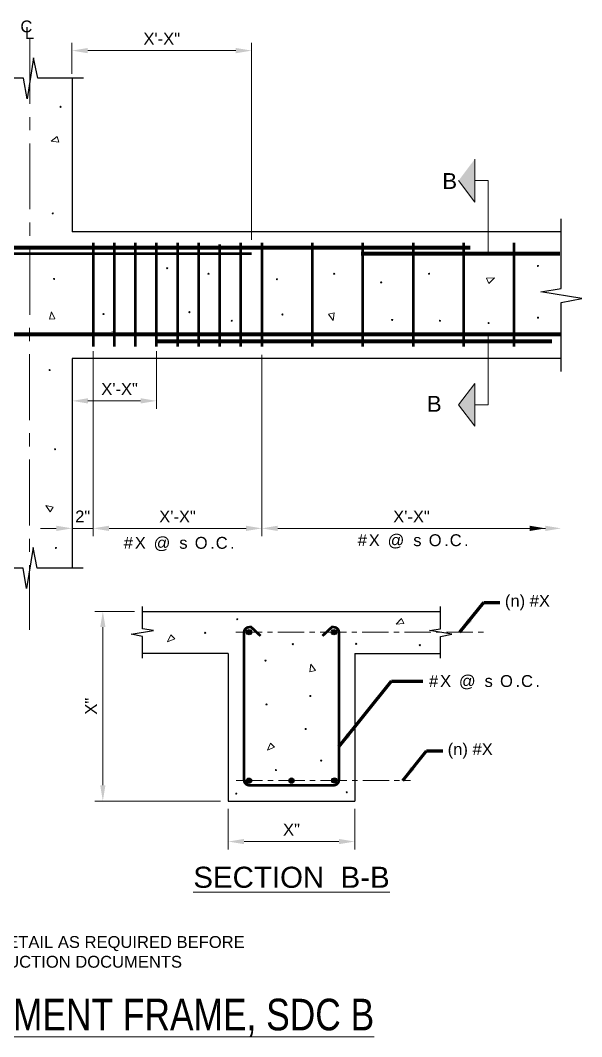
# Model space of a CAD drawing. Header units: inches. Extents: x -1737 to -1608, y 997 to 1093.
# Drawn here: x -1661.7 to -1608.5, y 996.6 to 1093 of the extents above; entities that cross this region are included whole.
import ezdxf

# ---------------------------------------------------------------- set-up
doc = ezdxf.new("R2010")
doc.units = ezdxf.units.IN
doc.header["$LTSCALE"] = 5
doc.header["$MEASUREMENT"] = 0
doc.linetypes.add('CENTER', pattern=[2, 1.25, -0.25, 0.25, -0.25])
doc.linetypes.add('HIDDEN', pattern=[0.375, 0.25, -0.125])
for name, color, linetype, lineweight in [('S-ANNO-DIMS', 1, 'Continuous', 20), ('S-ANNO-TEXT', 7, 'Continuous', 20), ('S-DELT-PATT', 7, 'Continuous', 15), ('S-DETL', 3, 'Continuous', 30), ('S-GRID', 9, 'CENTER', 20)]:
    doc.layers.add(name, color=color, linetype=linetype, lineweight=lineweight)
doc.styles.add('Romans', font='arial.ttf')
doc.dimstyles.get("Standard").update_dxf_attribs({"dimtxt": 0.18, "dimasz": 0.18, "dimexe": 0.18, "dimexo": 0.0625, "dimgap": 0.09, "dimtad": 0, "dimtih": 1, "dimtoh": 1, "dimdec": 4, "dimzin": 0, "dimdsep": 46, "dimtxsty": 'Standard', "dimcen": 0.09, "dimadec": 0, "dimazin": 0, "dimtfac": 1, "dimtdec": 4, "dimtofl": 0, "dimtmove": 0, "dimatfit": 3, "dimfxl": 1, "dimtolj": 1, "dimtzin": 0, "dimarcsym": 0})

# ---------------------------------------------------------------- blocks, each defined once
blk = doc.blocks.new('*D8')
at = {"layer": 'Defpoints', "color": 0, "transparency": 16777216}
for p in [(-1642.004, 1018.942), (-1630.004, 1018.942), (-1642.004, 1015.102)]:
    blk.add_point(p, dxfattribs=at)
at = {"layer": 'S-ANNO-DIMS', "transparency": 16777216}
for p, q in [((-1642.004, 1018.192), (-1642.004, 1014.352)), ((-1630.004, 1018.192), (-1630.004, 1014.352)), ((-1631.504, 1015.102), (-1640.504, 1015.102))]:
    blk.add_line(p, q, dxfattribs=at)
for points in [[(-1640.504, 1015.352), (-1640.504, 1014.852), (-1642.004, 1015.102)], [(-1631.504, 1015.352), (-1631.504, 1014.852), (-1630.004, 1015.102)]]:
    blk.add_solid(points, dxfattribs=at)
at = {"layer": 'S-ANNO-DIMS', "transparency": 16777216, "insert": (-1636.004, 1016.227), "char_height": 1.125, "attachment_point": 5, "style": 'Romans'}
blk.add_mtext('\\A1;X"', dxfattribs=at)
blk = doc.blocks.new('*D12')
at = {"layer": 'Defpoints', "color": 0, "transparency": 16777216}
for p in [(-1656.839, 1090.138), (-1656.839, 1087.174), (-1639.785, 1071.436)]:
    blk.add_point(p, dxfattribs=at)
at = {"layer": 'S-ANNO-DIMS', "transparency": 16777216}
for p, q in [((-1656.839, 1087.924), (-1656.839, 1090.888)), ((-1639.785, 1072.186), (-1639.785, 1090.888)), ((-1641.285, 1090.138), (-1655.339, 1090.138))]:
    blk.add_line(p, q, dxfattribs=at)
for points in [[(-1655.339, 1090.388), (-1655.339, 1089.888), (-1656.839, 1090.138)], [(-1641.285, 1090.388), (-1641.285, 1089.888), (-1639.785, 1090.138)]]:
    blk.add_solid(points, dxfattribs=at)
at = {"layer": 'S-ANNO-DIMS', "transparency": 16777216, "insert": (-1648.312, 1091.263), "char_height": 1.125, "attachment_point": 5, "style": 'Romans'}
blk.add_mtext('\\A1;X\'-X" ', dxfattribs=at)
blk = doc.blocks.new('*D13')
at = {"layer": 'Defpoints', "color": 0, "transparency": 16777216}
for p in [(-1638.814, 1062.042), (-1610.419, 1059.682), (-1638.814, 1044.814)]:
    blk.add_point(p, dxfattribs=at)
at = {"layer": 'S-ANNO-DIMS', "transparency": 16777216}
for p, q in [((-1638.814, 1061.292), (-1638.814, 1044.064)), ((-1611.919, 1044.814), (-1637.314, 1044.814))]:
    blk.add_line(p, q, dxfattribs=at)
for points in [[(-1637.314, 1045.064), (-1637.314, 1044.564), (-1638.814, 1044.814)], [(-1611.919, 1045.064), (-1611.919, 1044.564), (-1610.419, 1044.814)]]:
    blk.add_solid(points, dxfattribs=at)
at = {"layer": 'S-ANNO-DIMS', "transparency": 16777216, "insert": (-1624.617, 1045.939), "char_height": 1.125, "attachment_point": 5, "style": 'Romans'}
blk.add_mtext('\\A1;X\'-X"', dxfattribs=at)
blk = doc.blocks.new('*D16')
at = {"layer": 'Defpoints', "color": 0, "transparency": 16777216}
for p in [(-1654.814, 1062.376), (-1656.814, 1045.148), (-1656.814, 1044.814)]:
    blk.add_point(p, dxfattribs=at)
at = {"layer": 'S-ANNO-DIMS', "transparency": 16777216}
for p, q in [((-1654.814, 1061.626), (-1654.814, 1044.064)), ((-1658.314, 1044.814), (-1659.814, 1044.814)), ((-1654.814, 1044.814), (-1656.814, 1044.814)), ((-1656.814, 1044.398), (-1656.814, 1044.064)), ((-1653.314, 1044.814), (-1651.814, 1044.814))]:
    blk.add_line(p, q, dxfattribs=at)
for points in [[(-1658.314, 1045.064), (-1658.314, 1044.564), (-1656.814, 1044.814)], [(-1653.314, 1045.064), (-1653.314, 1044.564), (-1654.814, 1044.814)]]:
    blk.add_solid(points, dxfattribs=at)
at = {"layer": 'S-ANNO-DIMS', "transparency": 16777216, "insert": (-1655.814, 1045.944), "char_height": 1.125, "attachment_point": 5, "style": 'Romans'}
blk.add_mtext('\\A1;2"', dxfattribs=at)
blk = doc.blocks.new('*D15')
at = {"layer": 'Defpoints', "color": 0, "transparency": 16777216}
for p in [(-1638.814, 1062.042), (-1654.814, 1060.52), (-1654.814, 1044.814)]:
    blk.add_point(p, dxfattribs=at)
at = {"layer": 'S-ANNO-DIMS', "transparency": 16777216}
for p, q in [((-1638.814, 1061.292), (-1638.814, 1044.064)), ((-1654.814, 1059.77), (-1654.814, 1044.064)), ((-1640.314, 1044.814), (-1653.314, 1044.814))]:
    blk.add_line(p, q, dxfattribs=at)
for points in [[(-1653.314, 1045.064), (-1653.314, 1044.564), (-1654.814, 1044.814)], [(-1640.314, 1045.064), (-1640.314, 1044.564), (-1638.814, 1044.814)]]:
    blk.add_solid(points, dxfattribs=at)
at = {"layer": 'S-ANNO-DIMS', "transparency": 16777216, "insert": (-1646.814, 1045.939), "char_height": 1.125, "attachment_point": 5, "style": 'Romans'}
blk.add_mtext('\\A1;X\'-X"', dxfattribs=at)
blk = doc.blocks.new('*D14')
at = {"layer": 'Defpoints', "color": 0, "transparency": 16777216}
for p in [(-1648.814, 1062.376), (-1656.814, 1056.912), (-1656.814, 1050.097)]:
    blk.add_point(p, dxfattribs=at)
at = {"layer": 'S-ANNO-DIMS', "transparency": 16777216}
for p, q in [((-1648.814, 1061.626), (-1648.814, 1056.162)), ((-1656.814, 1050.847), (-1656.814, 1057.662)), ((-1650.314, 1056.912), (-1655.314, 1056.912))]:
    blk.add_line(p, q, dxfattribs=at)
for points in [[(-1655.314, 1057.162), (-1655.314, 1056.662), (-1656.814, 1056.912)], [(-1650.314, 1057.162), (-1650.314, 1056.662), (-1648.814, 1056.912)]]:
    blk.add_solid(points, dxfattribs=at)
at = {"layer": 'S-ANNO-DIMS', "transparency": 16777216, "insert": (-1652.314, 1058.037), "char_height": 1.125, "attachment_point": 5, "style": 'Romans'}
blk.add_mtext('\\A1;X\'-X"', dxfattribs=at)
blk = doc.blocks.new('*D18')
at = {"layer": 'Defpoints', "color": 0, "transparency": 16777216}
for p in [(-1650.151, 1036.942), (-1653.901, 1018.942), (-1642.004, 1018.942)]:
    blk.add_point(p, dxfattribs=at)
at = {"layer": 'S-ANNO-DIMS', "transparency": 16777216}
for p, q in [((-1650.901, 1036.942), (-1654.651, 1036.942)), ((-1653.901, 1035.442), (-1653.901, 1020.442)), ((-1642.754, 1018.942), (-1654.651, 1018.942))]:
    blk.add_line(p, q, dxfattribs=at)
for points in [[(-1654.151, 1035.442), (-1653.651, 1035.442), (-1653.901, 1036.942)], [(-1654.151, 1020.442), (-1653.651, 1020.442), (-1653.901, 1018.942)]]:
    blk.add_solid(points, dxfattribs=at)
at = {"layer": 'S-ANNO-DIMS', "transparency": 16777216, "insert": (-1655.026, 1027.942), "char_height": 1.125, "attachment_point": 5, "rotation": 90, "style": 'Romans'}
blk.add_mtext('\\A1;X"', dxfattribs=at)

msp = doc.modelspace()

# ---------------------------------------------------------------- hatches: boundary and pattern name
at = {"layer": 'S-ANNO-TEXT'}
h = msp.add_hatch(color=256, dxfattribs=at)
h.dxf.hatch_style = 1
h.paths.add_polyline_path([(-1618.623005, 1075.769567), (-1618.623005, 1079.831305), (-1620.156238, 1077.800436)])
h = msp.add_hatch(color=256, dxfattribs=at)
h.dxf.hatch_style = 1
h.paths.add_polyline_path([(-1620.156238, 1056.525171), (-1618.623005, 1054.494302), (-1618.623005, 1058.55604)])
at = {"layer": 'S-DETL', "linetype": 'Continuous'}
h = msp.add_hatch(color=256, dxfattribs=at)
h.dxf.hatch_style = 1
h.paths.add_polyline_path([(-1639.78273, 1034.968911, 1), (-1640.28273, 1034.968911, 1)])
h = msp.add_hatch(color=256, dxfattribs=at)
h.dxf.hatch_style = 1
h.paths.add_polyline_path([(-1631.72573, 1034.968911, 1), (-1632.22573, 1034.968911, 1)])
h = msp.add_hatch(color=256, dxfattribs=at)
h.dxf.hatch_style = 1
h.paths.add_polyline_path([(-1639.793769, 1020.87932, 1), (-1640.293769, 1020.87932, 1)])
h = msp.add_hatch(color=256, dxfattribs=at)
h.dxf.hatch_style = 1
h.paths.add_polyline_path([(-1635.75423, 1020.885476, 1), (-1636.25423, 1020.885476, 1)])
h = msp.add_hatch(color=256, dxfattribs=at)
h.dxf.hatch_style = 1
h.paths.add_polyline_path([(-1631.685495, 1020.893011, 1), (-1632.185495, 1020.893011, 1)])

# ---------------------------------------------------------------- linework, layer by layer
at = {"layer": 'S-ANNO-DIMS'}
msp.add_line((-1653.032131, 1063.457933), (-1653.032131, 1063.483127), dxfattribs=at)
msp.add_lwpolyline([(-1611.919415, 1044.814439, 0, 0.5, 0), (-1613.419415, 1044.814439, 0.5, 0.5, 0)], format="xyseb", dxfattribs=at)
at = {"layer": 'S-ANNO-TEXT'}
for p, q in [((-1618.623005, 1075.769567), (-1618.623005, 1079.831305)), ((-1618.623005, 1075.769567), (-1620.156238, 1077.800436)), ((-1617.345118, 1077.800436), (-1618.623005, 1077.800436)), ((-1617.345118, 1077.800436), (-1617.345118, 1070.886759)), ((-1617.345118, 1063.214883), (-1617.345118, 1056.525171)), ((-1618.623005, 1058.55604), (-1620.156238, 1056.525171)), ((-1618.623005, 1058.55604), (-1618.623005, 1054.494302)), ((-1618.623005, 1054.494302), (-1620.156238, 1056.525171)), ((-1617.345118, 1056.525171), (-1618.623005, 1056.525171))]:
    msp.add_line(p, q, dxfattribs=at)
at = {"layer": 'S-DELT-PATT', "flags": 128}
for points in [[(-1657.96158, 1084.799914, 1), (-1657.8579, 1084.799914, 1)], [(-1658.705219, 1074.691658, 1), (-1658.601539, 1074.691658, 1)], [(-1647.848089, 1069.488878, 1), (-1647.744409, 1069.488878, 1)], [(-1612.673964, 1069.711854, 1), (-1612.570284, 1069.711854, 1)], [(-1658.584609, 1068.481028, 1), (-1658.480929, 1068.481028, 1)], [(-1643.928849, 1068.9686, 1), (-1643.825169, 1068.9686, 1)], [(-1637.437144, 1068.448323, 1), (-1637.333464, 1068.448323, 1)], [(-1632.008577, 1068.9686, 1), (-1631.904897, 1068.9686, 1)], [(-1623.010544, 1068.9686, 1), (-1622.906864, 1068.9686, 1)], [(-1627.546744, 1068.151022, 1), (-1627.443064, 1068.151022, 1)], [(-1653.891647, 1065.144057, 1), (-1653.787967, 1065.144057, 1)], [(-1645.743854, 1065.326654, 1), (-1645.640174, 1065.326654, 1)], [(-1641.720541, 1064.509076, 1), (-1641.616861, 1064.509076, 1)], [(-1636.916596, 1065.103679, 1), (-1636.812916, 1065.103679, 1)], [(-1626.505648, 1064.583401, 1), (-1626.401968, 1064.583401, 1)], [(-1621.969451, 1064.509076, 1), (-1621.865771, 1064.509076, 1)], [(-1612.673964, 1064.806378, 1), (-1612.570284, 1064.806378, 1)], [(-1617.358889, 1064.2861, 1), (-1617.255209, 1064.2861, 1)], [(-1659.002676, 1059.826574, 1), (-1658.898996, 1059.826574, 1)], [(-1658.482128, 1052.319707, 1), (-1658.378448, 1052.319707, 1)], [(-1658.407763, 1042.954705, 1), (-1658.304083, 1042.954705, 1)], [(-1641.203538, 1036.193681, 1), (-1641.099858, 1036.193681, 1)], [(-1644.249287, 1034.899916, 1), (-1644.145607, 1034.899916, 1)], [(-1635.930089, 1033.829844, 1), (-1635.826409, 1033.829844, 1)], [(-1629.921554, 1033.861786, 1), (-1629.817874, 1033.861786, 1)], [(-1623.881058, 1033.734012, 1), (-1623.777378, 1033.734012, 1)], [(-1638.518872, 1032.264599, 1), (-1638.415192, 1032.264599, 1)], [(-1634.268154, 1028.910505, 1), (-1634.164474, 1028.910505, 1)], [(-1638.422991, 1028.111911, 1), (-1638.319311, 1028.111911, 1)], [(-1634.715597, 1025.780018, 1), (-1634.611917, 1025.780018, 1)], [(-1633.245423, 1022.777305, 1), (-1633.141743, 1022.777305, 1)], [(-1637.528103, 1021.882879, 1), (-1637.424423, 1021.882879, 1)], [(-1641.299417, 1019.646817, 1), (-1641.195737, 1019.646817, 1)], [(-1630.816442, 1019.774591, 1), (-1630.712762, 1019.774591, 1)]]:
    msp.add_lwpolyline(points, format="xyb", close=True, dxfattribs=at)
for points in [[(-1658.226066, 1081.973854), (-1658.81231, 1081.533751), (-1658.088846, 1081.461741)], [(-1617.491828, 1068.536289), (-1616.759846, 1068.57598), (-1617.267765, 1068.055784)], [(-1658.445594, 1064.706083), (-1658.777211, 1065.359843), (-1658.973754, 1064.659874)], [(-1631.96778, 1065.271089), (-1632.055799, 1064.543335), (-1632.479893, 1065.133869)], [(-1658.903963, 1046.378599), (-1659.304328, 1046.992668), (-1658.599865, 1046.812896)], [(-1625.334519, 1035.779516), (-1626.066501, 1035.739825), (-1625.558582, 1036.260021)], [(-1647.085424, 1034.324835), (-1647.759687, 1034.037184), (-1647.460317, 1034.699727)], [(-1634.252475, 1031.194008), (-1634.164456, 1031.921763), (-1633.740362, 1031.331229)], [(-1637.622179, 1024.049752), (-1638.296442, 1023.762102), (-1637.997071, 1024.424645)]]:
    msp.add_lwpolyline(points, close=True, dxfattribs=at)
at = {"layer": 'S-DETL', "linetype": 'Continuous'}
for p, q in [((-1656.813752, 1087.507709), (-1656.813752, 1072.935773)), ((-1610.419415, 1072.935773), (-1656.813752, 1072.935773)), ((-1610.419415, 1060.935773), (-1656.813752, 1060.935773)), ((-1656.813752, 1060.935773), (-1656.813752, 1041.045116)), ((-1650.15099, 1036.942411), (-1621.85747, 1036.942411)), ((-1642.00423, 1032.942411), (-1650.15099, 1032.942411)), ((-1642.00423, 1032.942411), (-1642.00423, 1018.942411)), ((-1630.00423, 1032.942411), (-1630.00423, 1018.942411)), ((-1630.00423, 1032.942411), (-1621.85747, 1032.942411)), ((-1642.00423, 1018.942411), (-1630.00423, 1018.942411))]:
    msp.add_line(p, q, dxfattribs=at)
for points in [[(-1655.736699, 1087.507709), (-1660.07767, 1087.507709), (-1660.477751, 1089.451001), (-1661.094669, 1085.564417), (-1661.418551, 1087.507709), (-1665.835722, 1087.507709)], [(-1610.419415, 1059.681736), (-1610.419415, 1066.227266), (-1608.476123, 1066.627348), (-1612.362707, 1067.244266), (-1610.419415, 1067.568148), (-1610.419415, 1074.189878)], [(-1655.777659, 1041.045116), (-1660.11863, 1041.045116), (-1660.518711, 1042.988408), (-1661.135629, 1039.101824), (-1661.459511, 1041.045116), (-1665.876682, 1041.045116)], [(-1650.15099, 1032.494556), (-1650.15099, 1034.556112), (-1651.210481, 1034.774238), (-1649.0915, 1035.110584), (-1650.15099, 1035.287166), (-1650.15099, 1037.390266)], [(-1621.85747, 1032.494556), (-1621.85747, 1034.556112), (-1620.797979, 1034.774238), (-1622.916961, 1035.110584), (-1621.85747, 1035.287166), (-1621.85747, 1037.390266)]]:
    msp.add_lwpolyline(points, dxfattribs=at)
for points, const_width in [([(-1699.1417, 1071.435773), (-1619.041779, 1071.435773)], 0.375), ([(-1654.813752, 1062.041647), (-1654.813752, 1071.918406)], 0.25), ([(-1652.813752, 1062.041647), (-1652.813752, 1071.918406)], 0.25), ([(-1650.813752, 1062.041647), (-1650.813752, 1071.918406)], 0.25), ([(-1648.813752, 1062.041647), (-1648.813752, 1071.918406)], 0.25), ([(-1646.813752, 1062.041647), (-1646.813752, 1071.918406)], 0.25), ([(-1644.813752, 1062.041647), (-1644.813752, 1071.918406)], 0.25), ([(-1642.813752, 1062.041647), (-1642.813752, 1071.752079)], 0.25), ([(-1640.813752, 1062.041647), (-1640.813752, 1071.918406)], 0.25), ([(-1638.813752, 1062.041647), (-1638.813752, 1071.918406)], 0.25), ([(-1634.028321, 1062.041647), (-1634.028321, 1071.918406)], 0.25), ([(-1629.24289, 1062.041647), (-1629.24289, 1071.918406)], 0.25), ([(-1624.457459, 1062.041647), (-1624.457459, 1071.918406)], 0.25), ([(-1619.672028, 1062.041647), (-1619.672028, 1071.918406)], 0.25), ([(-1614.886596, 1062.041647), (-1614.886596, 1071.918406)], 0.25), ([(-1681.188186, 1070.886759), (-1639.784637, 1070.886759)], 0.25), ([(-1629.406124, 1070.886759), (-1610.521821, 1070.886759)], 0.375), ([(-1673.372902, 1063.214883), (-1610.419415, 1063.214883)], 0.375), ([(-1648.813752, 1062.560892), (-1611.285119, 1062.560892)], 0.375), ([(-1639.876303, 1035.49034), (-1638.936528, 1034.604078)], 0.25), ([(-1632.132158, 1035.49034), (-1633.071933, 1034.604078)], 0.25)]:
    msp.add_lwpolyline(points, dxfattribs=dict(at, const_width=const_width))
at = {"layer": 'S-DETL', "linetype": 'Continuous', "const_width": 0.25}
msp.add_lwpolyline([(-1632.182981, 1035.442411), (-1632.00423, 1035.442411, -0.414213562), (-1631.50423, 1034.942411), (-1631.50423, 1020.942411, -0.414213562), (-1632.00423, 1020.442411), (-1640.00423, 1020.442411, -0.414213562), (-1640.50423, 1020.942411), (-1640.50423, 1034.942411, -0.414213562), (-1640.00423, 1035.442411), (-1639.82548, 1035.442411)], format="xyb", dxfattribs=at)
at = {"layer": 'S-DETL', "linetype": 'Continuous'}
for centre in [(-1640.03273, 1034.968911), (-1631.97573, 1034.968911), (-1640.043769, 1020.87932), (-1636.00423, 1020.885476), (-1631.935495, 1020.893011)]:
    msp.add_circle(centre, 0.25, dxfattribs=at)
at = {"layer": 'S-GRID'}
msp.add_line((-1660.826607, 1091.331246), (-1660.860873, 1035.196745), dxfattribs=at)
at = {"layer": 'S-GRID', "ltscale": 0.4}
for p, q in [((-1641.291129, 1034.968911), (-1617.618804, 1034.968911)), ((-1641.250894, 1020.893011), (-1624.700919, 1020.893011))]:
    msp.add_line(p, q, dxfattribs=at)

# ---------------------------------------------------------------- texts
at = {"layer": 'S-ANNO-DIMS', "char_height": 1.125, "attachment_point": 1, "style": 'Romans'}
for insert in [(-1629.722058, 1044.251939), (-1651.919226, 1044.001939)]:
    msp.add_mtext('\\A1;\\pxql;{\\T1.2;#X @ s O.C.}', dxfattribs=dict(at, insert=insert))
at = {"layer": 'S-ANNO-TEXT', "linetype": 'HIDDEN', "style": 'Romans'}
for s, p in [('C', (-1661.72432, 1091.868841)), ('L', (-1661.299146, 1091.251866))]:
    msp.add_text(s, height=1.125, dxfattribs=at).set_placement(p)
at = {"layer": 'S-ANNO-TEXT', "style": 'Romans'}
for p in [(-1615.760686, 1037.377154), (-1621.189659, 1023.301253)]:
    msp.add_text('(n) #X', height=1.125, dxfattribs=at).set_placement(p)
at = {"layer": 'S-ANNO-TEXT', "style": 'Romans', "width": 0.8}
msp.add_text('%%UBEAM AS PART OF ORDINARY MOMENT FRAME, SDC B', height=3, dxfattribs=at).set_placement((-1717.750615, 997.191616))
at = {"layer": 'S-ANNO-TEXT', "linetype": 'Continuous', "style": 'Romans'}
for s, insert, char_height, attachment_point in [('\\pxqc;B', (-1621.744665, 1078.51399), 1.5, 1), ('\\pxqc;B', (-1621.707163, 1057.380605), 1.5, 3), ('{\\LSECTION  B-B}', (-1636.00423, 1012.71521), 2, 2)]:
    msp.add_mtext(s, dxfattribs=dict(at, insert=insert, char_height=char_height, attachment_point=attachment_point))
at = {"layer": 'S-ANNO-TEXT', "char_height": 1.125, "attachment_point": 1, "style": 'Romans'}
for s, insert in [('\\A1;\\pxql;{\\T1.2;#X @ s O.C.}', (-1622.957753, 1030.892679)), ('NOTE TO DESIGN PROFESSIONAL: \\PCOMPLETE THE ATTACHED CHECKLIST AND MODIFY DETAIL AS REQUIRED BEFORE \\PINCORPORATING THIS DETAIL INTO PROJECT CONSTRUCTION DOCUMENTS', (-1705.232087, 1008.011363))]:
    msp.add_mtext(s, dxfattribs=dict(at, insert=insert))

# ---------------------------------------------------------------- dimensions: what is measured, and where the dimension line sits
at = {"layer": 'S-ANNO-DIMS'}
for base, p1, p2, angle, text, override, picture, middle in [((-1656.839463, 1090.137916), (-1639.784637, 1071.435773), (-1656.839463, 1087.173714), 180, 'X\'-X" ', {"dimscale": 12, "dimtxt": 0.09375, "dimasz": 0.125, "dimexe": 0.0625, "dimgap": 0.0625, "dimtih": 0, "dimtoh": 0, "dimdec": 5, "dimrnd": 0.03125, "dimzin": 7, "dimlunit": 4, "dimtxsty": 'Romans', "dimcen": 0.125, "dimclrd": 256, "dimclre": 256, "dimclrt": 256, "dimadec": 4, "dimtdec": 5, "dimtofl": 1, "dimtvp": 1, "dimfrac": 2, "dimtzin": 3, "dimlwd": 65535, "dimlwe": 65535}, '*D12', (-1648.31205, 1090.137916)), ((-1656.813752, 1044.814439), (-1654.813752, 1062.375642), (-1656.813752, 1045.148434), 180, '2"', {"dimscale": 12, "dimtxt": 0.09375, "dimasz": 0.125, "dimexe": 0.0625, "dimgap": 0.0625, "dimtih": 0, "dimtoh": 0, "dimdec": 5, "dimrnd": 0.03125, "dimzin": 7, "dimlunit": 4, "dimtxsty": 'Romans', "dimcen": 0.125, "dimclrd": 256, "dimclre": 256, "dimclrt": 256, "dimadec": 4, "dimtdec": 5, "dimtofl": 1, "dimtvp": 1, "dimfrac": 2, "dimtzin": 3, "dimlwd": 65535, "dimlwe": 65535}, '*D16', (-1655.813752, 1044.814439)), ((-1656.813752, 1056.91164), (-1648.813752, 1062.375642), (-1656.813752, 1050.097445), 180, 'X\'-X"', {"dimscale": 12, "dimtxt": 0.09375, "dimasz": 0.125, "dimexe": 0.0625, "dimgap": 0.0625, "dimtih": 0, "dimtoh": 0, "dimdec": 5, "dimrnd": 0.03125, "dimzin": 7, "dimlunit": 4, "dimtxsty": 'Romans', "dimcen": 0.125, "dimclrd": 256, "dimclre": 256, "dimclrt": 256, "dimadec": 4, "dimtdec": 5, "dimtofl": 1, "dimtvp": 1, "dimfrac": 2, "dimtzin": 3, "dimlwd": 65535, "dimlwe": 65535}, '*D14', (-1652.313752, 1056.91164)), ((-1654.813752, 1044.814439), (-1638.813752, 1062.041647), (-1654.813752, 1060.519768), 180, 'X\'-X"', {"dimscale": 12, "dimtxt": 0.09375, "dimasz": 0.125, "dimexe": 0.0625, "dimgap": 0.0625, "dimtih": 0, "dimtoh": 0, "dimdec": 5, "dimrnd": 0.03125, "dimzin": 7, "dimlunit": 4, "dimtxsty": 'Romans', "dimcen": 0.125, "dimclrd": 256, "dimclre": 256, "dimclrt": 256, "dimadec": 4, "dimtdec": 5, "dimtofl": 1, "dimtvp": 1, "dimfrac": 2, "dimtzin": 3, "dimlwd": 65535, "dimlwe": 65535}, '*D15', (-1646.813752, 1044.814439)), ((-1638.813752, 1044.814439), (-1610.419415, 1059.681736), (-1638.813752, 1062.041647), 180, 'X\'-X"', {"dimscale": 12, "dimtxt": 0.09375, "dimasz": 0.125, "dimexe": 0.0625, "dimgap": 0.0625, "dimtih": 0, "dimtoh": 0, "dimdec": 5, "dimrnd": 0.03125, "dimzin": 7, "dimlunit": 4, "dimtxsty": 'Romans', "dimcen": 0.125, "dimse1": 1, "dimse2": 0, "dimclrd": 256, "dimclre": 256, "dimclrt": 256, "dimadec": 4, "dimtdec": 5, "dimtofl": 1, "dimtvp": 1, "dimfrac": 2, "dimtzin": 3, "dimlwd": 65535, "dimlwe": 65535}, '*D13', (-1624.616584, 1044.814439)), ((-1653.90099, 1018.942411), (-1650.15099, 1036.942411), (-1642.00423, 1018.942411), 270, 'X"', {"dimscale": 12, "dimtxt": 0.09375, "dimasz": 0.125, "dimexe": 0.0625, "dimgap": 0.0625, "dimtih": 0, "dimtoh": 0, "dimdec": 5, "dimrnd": 0.03125, "dimzin": 7, "dimlunit": 4, "dimtxsty": 'Romans', "dimcen": 0.125, "dimclrd": 256, "dimclre": 256, "dimclrt": 256, "dimadec": 4, "dimtdec": 5, "dimtofl": 1, "dimtvp": 1, "dimfrac": 2, "dimtzin": 3, "dimlwd": 65535, "dimlwe": 65535}, '*D18', (-1653.90099, 1027.942411)), ((-1642.00423, 1015.102097), (-1630.00423, 1018.942411), (-1642.00423, 1018.942411), 180, 'X"', {"dimscale": 12, "dimtxt": 0.09375, "dimasz": 0.125, "dimexe": 0.0625, "dimgap": 0.0625, "dimtih": 0, "dimtoh": 0, "dimdec": 5, "dimrnd": 0.03125, "dimzin": 7, "dimlunit": 4, "dimtxsty": 'Romans', "dimcen": 0.125, "dimclrd": 256, "dimclre": 256, "dimclrt": 256, "dimadec": 4, "dimtdec": 5, "dimtofl": 1, "dimtvp": 1, "dimfrac": 2, "dimtzin": 3, "dimlwd": 65535, "dimlwe": 65535}, '*D8', (-1636.00423, 1015.102097))]:
    dim = msp.add_linear_dim(base=base, p1=p1, p2=p2, angle=angle, text=text, dimstyle='Standard', override=override, dxfattribs=at)
    dim.commit()
    dim.dimension.update_dxf_attribs({"geometry": picture, "text_midpoint": middle, "dimtype": 128})

# ---------------------------------------------------------------- leaders
at = {"layer": 'S-ANNO-TEXT'}
for points in [[(-1620.021946, 1034.968911), (-1617.771661, 1037.783834), (-1616.228029, 1037.783873)], [(-1631.50423, 1024.086173), (-1626.528153, 1030.310839), (-1623.539438, 1030.310994)], [(-1625.450919, 1020.893011), (-1623.200634, 1023.707934), (-1621.657002, 1023.707972)]]:
    msp.add_leader(points, dimstyle='Standard', override={"dimscale": 12, "dimtxt": 0.09375, "dimasz": 0.125, "dimexe": 0.0625, "dimgap": 0.0625, "dimtih": 0, "dimtoh": 0, "dimdec": 5, "dimlfac": 12, "dimrnd": 0.03125, "dimzin": 7, "dimlunit": 4, "dimtxsty": 'Romans', "dimcen": 0.125, "dimclrd": 256, "dimclre": 256, "dimclrt": 256, "dimadec": 4, "dimtdec": 5, "dimtofl": 1, "dimtvp": 1, "dimfrac": 2, "dimtzin": 3, "dimlwd": 65535, "dimlwe": 65535}, dxfattribs=at)

doc.saveas('drawing.dxf')
